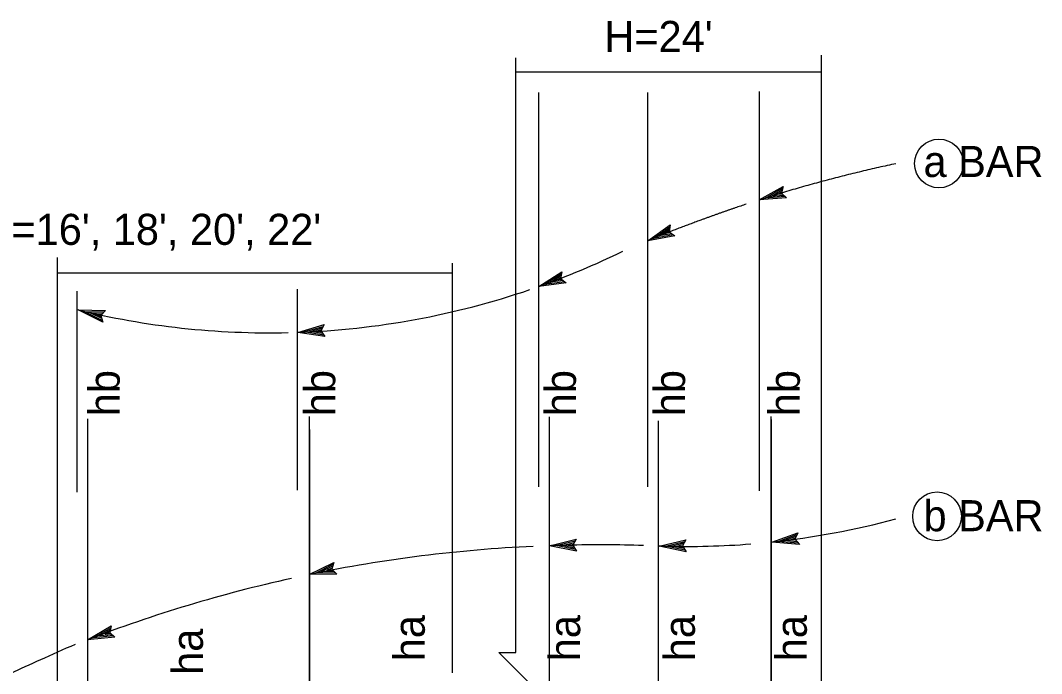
# Model space of a CAD drawing. Extents: x 0 to 90.7, y 0 to 58.7.
# Drawn here: x 13.32 to 25.6, y 20.4 to 28.26 of the extents above; entities that cross this region are included whole.
import ezdxf

# ---------------------------------------------------------------- set-up
doc = ezdxf.new("R2010")
doc.units = 0
for name, color, linetype in [('212 Leaders and Dim Lines', 7, 'Continuous'), ('213 Rebar', 7, 'Continuous'), ('214 Text and Titles', 7, 'Continuous'), ('240 Concrete', 7, 'Continuous')]:
    doc.layers.add(name, color=color, linetype=linetype)

msp = doc.modelspace()

# ---------------------------------------------------------------- linework, layer by layer
at = {"layer": '212 Leaders and Dim Lines'}
for p, q in [((22.202, 26.097), (22.489, 26.26)), ((22.273, 26.119), (22.483, 26.238)), ((22.344, 26.14), (22.479, 26.217)), ((22.415, 26.162), (22.473, 26.195)), ((22.482, 26.167), (22.415, 26.162)), ((22.489, 26.26), (22.469, 26.179)), ((22.469, 26.179), (22.531, 26.123)), ((22.489, 26.26), (22.489, 26.26)), ((22.531, 26.123), (22.202, 26.097)), ((22.202, 26.097), (22.202, 26.097)), ((22.515, 26.137), (22.273, 26.119)), ((22.497, 26.152), (22.344, 26.14)), ((22.531, 26.123), (22.531, 26.123)), ((20.862, 25.606), (21.132, 25.797)), ((21.132, 25.797), (21.12, 25.715)), ((21.132, 25.797), (21.132, 25.797)), ((20.931, 25.635), (21.128, 25.775)), ((21.169, 25.678), (20.931, 25.635)), ((20.999, 25.664), (21.126, 25.754)), ((21.15, 25.691), (20.999, 25.664)), ((21.068, 25.692), (21.122, 25.731)), ((21.134, 25.705), (21.068, 25.692)), ((21.12, 25.715), (21.188, 25.665)), ((21.188, 25.665), (20.862, 25.606)), ((20.862, 25.606), (20.862, 25.606)), ((21.188, 25.665), (21.188, 25.665)), ((19.551, 25.057), (19.83, 25.235)), ((19.622, 25.083), (19.825, 25.212)), ((19.691, 25.108), (19.822, 25.192)), ((19.83, 25.235), (19.814, 25.153)), ((19.83, 25.235), (19.83, 25.235)), ((19.879, 25.1), (19.551, 25.057)), ((19.551, 25.057), (19.551, 25.057)), ((19.862, 25.114), (19.621, 25.082)), ((19.843, 25.128), (19.691, 25.108)), ((19.761, 25.133), (19.817, 25.169)), ((19.828, 25.142), (19.761, 25.133)), ((19.814, 25.153), (19.879, 25.1)), ((19.879, 25.1), (19.879, 25.1)), ((14.309, 24.629), (14.012, 24.775)), ((14.012, 24.775), (14.012, 24.775)), ((14.012, 24.775), (14.342, 24.768)), ((14.302, 24.65), (14.084, 24.757)), ((14.085, 24.757), (14.326, 24.753)), ((14.294, 24.672), (14.156, 24.74)), ((14.156, 24.74), (14.312, 24.737)), ((14.289, 24.692), (14.228, 24.722)), ((14.228, 24.722), (14.295, 24.721)), ((14.342, 24.768), (14.284, 24.709)), ((14.284, 24.709), (14.309, 24.629)), ((14.342, 24.768), (14.342, 24.768)), ((14.309, 24.629), (14.309, 24.629)), ((16.652, 24.505), (16.969, 24.598)), ((16.726, 24.51), (16.958, 24.577)), ((16.969, 24.598), (16.931, 24.523)), ((16.969, 24.598), (16.969, 24.598)), ((16.979, 24.454), (16.652, 24.505)), ((16.652, 24.505), (16.652, 24.505)), ((16.966, 24.473), (16.726, 24.51)), ((16.8, 24.515), (16.95, 24.558)), ((16.952, 24.491), (16.8, 24.515)), ((16.874, 24.519), (16.938, 24.538)), ((16.941, 24.509), (16.874, 24.519)), ((16.931, 24.523), (16.979, 24.454)), ((16.979, 24.454), (16.979, 24.454)), ((19.682, 21.94), (20.003, 22.019)), ((19.757, 21.942), (19.991, 21.999)), ((20.003, 22.019), (19.962, 21.946)), ((20.003, 22.019), (20.003, 22.019)), ((21, 21.934), (21.321, 22.012)), ((21.075, 21.935), (21.309, 21.993)), ((21.321, 22.012), (21.28, 21.94)), ((21.321, 22.012), (21.321, 22.012)), ((22.356, 21.982), (22.666, 22.096)), ((22.43, 21.992), (22.656, 22.075)), ((22.672, 21.971), (22.43, 21.992)), ((22.503, 22.002), (22.649, 22.056)), ((22.656, 21.989), (22.503, 22.002)), ((22.577, 22.012), (22.64, 22.035)), ((22.645, 22.006), (22.577, 22.012)), ((22.666, 22.096), (22.633, 22.02)), ((22.633, 22.02), (22.686, 21.954)), ((22.666, 22.096), (22.666, 22.096)), ((20.007, 21.875), (19.682, 21.94)), ((19.682, 21.94), (19.682, 21.94)), ((19.994, 21.894), (19.756, 21.942)), ((19.831, 21.943), (19.982, 21.98)), ((19.981, 21.913), (19.831, 21.943)), ((19.905, 21.945), (19.97, 21.961)), ((19.972, 21.932), (19.905, 21.945)), ((19.962, 21.946), (20.007, 21.875)), ((20.007, 21.875), (20.007, 21.875)), ((21.324, 21.869), (21, 21.934)), ((21, 21.934), (21, 21.934)), ((21.312, 21.888), (21.074, 21.935)), ((21.149, 21.937), (21.3, 21.974)), ((21.299, 21.907), (21.149, 21.937)), ((21.223, 21.938), (21.288, 21.954)), ((21.289, 21.925), (21.223, 21.938)), ((21.28, 21.94), (21.324, 21.869)), ((21.324, 21.869), (21.324, 21.869)), ((22.686, 21.954), (22.356, 21.982)), ((22.356, 21.982), (22.356, 21.982)), ((22.686, 21.954), (22.686, 21.954)), ((16.791, 21.593), (17.088, 21.74)), ((17.088, 21.74), (17.063, 21.66)), ((17.088, 21.74), (17.088, 21.74)), ((16.864, 21.611), (17.08, 21.718)), ((16.936, 21.629), (17.075, 21.698)), ((17.089, 21.632), (16.936, 21.629)), ((17.008, 21.646), (17.068, 21.676)), ((17.076, 21.648), (17.008, 21.646)), ((17.063, 21.66), (17.122, 21.6)), ((17.122, 21.6), (16.791, 21.593)), ((16.791, 21.593), (16.791, 21.593)), ((17.106, 21.616), (16.864, 21.611)), ((17.122, 21.6), (17.122, 21.6)), ((14.125, 20.811), (14.41, 20.978)), ((14.196, 20.834), (14.404, 20.955)), ((14.267, 20.856), (14.401, 20.935)), ((14.337, 20.879), (14.395, 20.912)), ((14.405, 20.885), (14.337, 20.879)), ((14.41, 20.978), (14.391, 20.896)), ((14.391, 20.896), (14.454, 20.841)), ((14.41, 20.978), (14.41, 20.978)), ((14.454, 20.841), (14.125, 20.811)), ((14.125, 20.811), (14.125, 20.811)), ((14.437, 20.856), (14.196, 20.834)), ((14.42, 20.87), (14.267, 20.856)), ((14.454, 20.841), (14.454, 20.841))]:
    msp.add_line(p, q, dxfattribs=at)
for centre, radius, start, end in [((16.31, 34.211), 9.711, 289.4697, 295.9663), ((16.31, 34.211), 9.711, 272.0108, 288.8163), ((16.31, 34.211), 9.711, 256.2039, 271.3349), ((21.334, 31.643), 9.711, 275.9912, 285.0003), ((20.279, 4.782), 17.169, 92.6483, 101.6589), ((20.279, 4.782), 17.169, 91.1922, 92.0154), ((20.279, 4.782), 17.169, 88.2299, 91.2749), ((20.279, 4.782), 17.169, 87.2617, 87.6375), ((21.334, 31.643), 9.711, 268.4769, 274.5382), ((20.279, 4.782), 17.169, 102.4574, 111.0167)]:
    msp.add_arc(centre, radius, start, end, dxfattribs=at)
for points, degree in [([(23.847, 26.533), (23.013, 26.356), (22.201, 26.096)], 2), ([(22.045, 26.046), (21.765, 25.954), (21.489, 25.852), (21.055, 25.692), (20.86, 25.607)], 4), ([(11.182, 19.376), (11.592, 19.575), (11.981, 19.812), (12.37, 20.049), (13.98, 20.759)], 4)]:
    msp.add_open_spline(points, degree=degree, dxfattribs=at)
at = {"layer": '213 Rebar'}
for p, q in [((20.861, 27.389), (20.861, 22.65)), ((22.202, 27.399), (22.202, 22.599)), ((16.647, 25.026), (16.647, 22.609)), ((14.122, 23.465), (14.122, 15.474)), ((16.789, 23.492), (16.789, 15.5)), ((19.676, 23.491), (19.676, 14.92)), ((22.343, 23.492), (22.343, 15.012)), ((16.792, 23.337), (16.792, 16.666)), ((20.989, 23.441), (20.989, 14.92)), ((22.346, 23.458), (22.346, 16.666))]:
    msp.add_line(p, q, dxfattribs=at)
at = {"layer": '214 Text and Titles'}
for centre in [(24.365, 26.535), (24.342, 22.294)]:
    msp.add_circle(centre, 0.293, dxfattribs=at)
at = {"layer": '240 Concrete'}
for p, q in [((19.275, 20.657), (19.275, 27.806)), ((22.951, 20.141), (22.951, 27.839)), ((19.275, 27.639), (22.951, 27.639)), ((19.548, 27.389), (19.548, 22.65)), ((13.761, 18.294), (13.761, 25.404)), ((18.513, 20.411), (18.513, 25.339)), ((13.761, 25.22), (18.513, 25.22)), ((13.994, 24.999), (13.994, 22.583)), ((19.459, 20.269), (19.069, 20.657)), ((19.069, 20.657), (19.275, 20.657))]:
    msp.add_line(p, q, dxfattribs=at)

# ---------------------------------------------------------------- texts
at = {"layer": '212 Leaders and Dim Lines'}
for s, p in [('hb', (14.511, 23.497)), ('hb', (17.103, 23.497)), ('hb', (19.998, 23.497)), ('hb', (21.311, 23.497)), ('hb', (22.691, 23.497)), ('ha', (18.18, 20.551)), ('ha', (20.049, 20.551)), ('ha', (21.429, 20.551)), ('ha', (22.775, 20.551)), ('ha', (15.512, 20.388))]:
    msp.add_text(s, height=0.3733, rotation=90, dxfattribs=at).set_placement(p)
at = {"layer": '214 Text and Titles'}
for s, height, p in [("H=24'", 0.3733, (20.34, 27.876)), ('a BAR', 0.3733, (24.179, 26.373)), ("H=16', 18', 20', 22'", 0.37333, (12.848, 25.557)), ('b BAR', 0.3733, (24.179, 22.115))]:
    msp.add_text(s, height=height, dxfattribs=at).set_placement(p)

doc.saveas('drawing.dxf')
